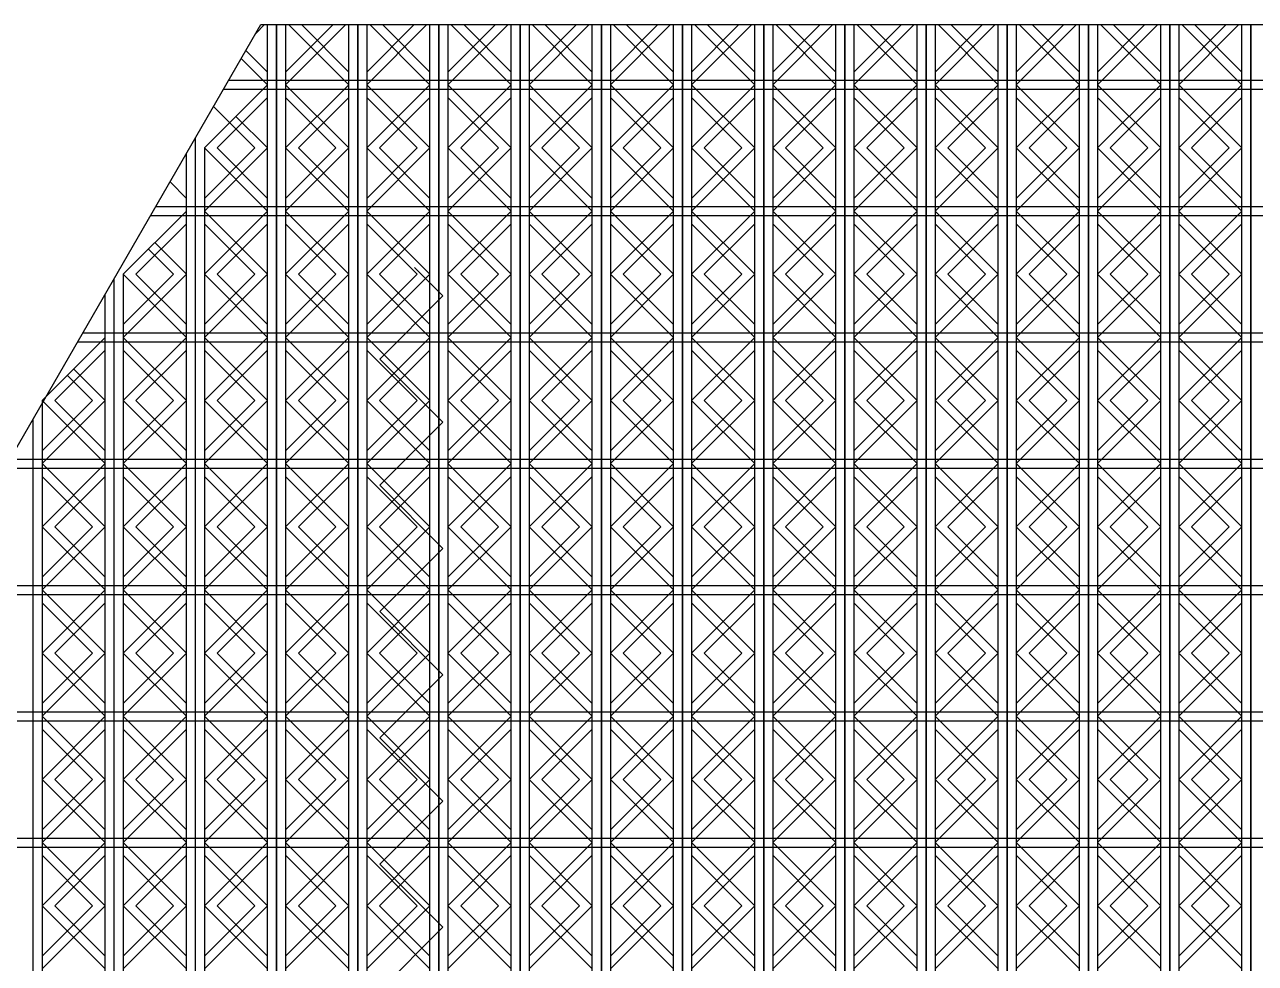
# Model space of a CAD drawing. Header units: millimetres. Extents: x 4404 to 35754, y 4815 to 12820.
# Drawn here: x 4952.4 to 5293.4, y 5927.9 to 6188 of the extents above; entities that cross this region are included whole.
import ezdxf

# ---------------------------------------------------------------- set-up
doc = ezdxf.new("R2010")
doc.units = ezdxf.units.MM
doc.layers.get('0').update_dxf_attribs({"color": 50})
doc.layers.add('3d', color=220, linetype='Continuous')

msp = doc.modelspace()

# ---------------------------------------------------------------- linework, layer by layer
at = {"color": 220, "lineweight": 30}
msp.add_lwpolyline([(5517.85, 5322), (5017.85, 5322), (4767.85, 5755.01), (5017.85, 6188.03), (5517.85, 6188.03), (5767.85, 5755.01), (5517.85, 5322)], dxfattribs=at)
at = {"layer": '3d'}
for p, q in [((5019.7, 5322), (5019.7, 6188.03)), ((5022.2, 6188.03), (5022.2, 5322)), ((5022.2, 5322), (5022.2, 6188.03)), ((5024.7, 6188.03), (5024.7, 5322)), ((5042.2, 5322), (5042.2, 6188.03)), ((5044.7, 6188.03), (5044.7, 5322)), ((5044.7, 5322), (5044.7, 6188.03)), ((5047.2, 6188.03), (5047.2, 5322)), ((5064.7, 5322), (5064.7, 6188.03)), ((5067.2, 6188.03), (5067.2, 5322)), ((5067.2, 5322), (5067.2, 6188.03)), ((5069.7, 6188.03), (5069.7, 5322)), ((5087.2, 5322), (5087.2, 6188.03)), ((5089.7, 6188.03), (5089.7, 5322)), ((5089.7, 5322), (5089.7, 6188.03)), ((5092.2, 6188.03), (5092.2, 5322)), ((5109.7, 5322), (5109.7, 6188.03)), ((5112.2, 6188.03), (5112.2, 5322)), ((5112.2, 5322), (5112.2, 6188.03)), ((5114.7, 6188.03), (5114.7, 5322)), ((5132.2, 5322), (5132.2, 6188.03)), ((5134.7, 6188.03), (5134.7, 5322)), ((5134.7, 5322), (5134.7, 6188.03)), ((5137.2, 6188.03), (5137.2, 5322)), ((5154.7, 5322), (5154.7, 6188.03)), ((5157.2, 6188.03), (5157.2, 5322)), ((5157.2, 5322), (5157.2, 6188.03)), ((5159.7, 6188.03), (5159.7, 5322)), ((5177.2, 5322), (5177.2, 6188.03)), ((5179.7, 6188.03), (5179.7, 5322)), ((5179.7, 5322), (5179.7, 6188.03)), ((5182.2, 6188.03), (5182.2, 5322)), ((5199.7, 5322), (5199.7, 6188.03)), ((5202.2, 6188.03), (5202.2, 5322)), ((5202.2, 5322), (5202.2, 6188.03)), ((5204.7, 6188.03), (5204.7, 5322)), ((5222.2, 5322), (5222.2, 6188.03)), ((5224.7, 6188.03), (5224.7, 5322)), ((5224.7, 5322), (5224.7, 6188.03)), ((5227.2, 6188.03), (5227.2, 5322)), ((5244.7, 5322), (5244.7, 6188.03)), ((5247.2, 6188.03), (5247.2, 5322)), ((5247.2, 5322), (5247.2, 6188.03)), ((5249.7, 6188.03), (5249.7, 5322)), ((5267.2, 5322), (5267.2, 6188.03)), ((5269.7, 6188.03), (5269.7, 5322)), ((5269.7, 5322), (5269.7, 6188.03)), ((5272.2, 6188.03), (5272.2, 5322)), ((5289.7, 5322), (5289.7, 6188.03)), ((5292.2, 6188.03), (5292.2, 5322)), ((5292.2, 5322), (5292.2, 6188.03)), ((5007.5, 6170.1), (5528.2, 6170.1)), ((5008.94, 6172.6), (5526.76, 6172.6)), ((4999.7, 5353.44), (4999.7, 6156.59)), ((5002.2, 6153.85), (5002.2, 5348.85)), ((4997.2, 5357.77), (4997.2, 6152.26)), ((4988.73, 6137.6), (5546.96, 6137.6)), ((4988.73, 6137.6), (5546.96, 6137.6)), ((4987.29, 6135.1), (5548.41, 6135.1)), ((4979.7, 6118.85), (4979.7, 5388.08)), ((4977.2, 5392.41), (4977.2, 6117.61)), ((4974.7, 5396.74), (4974.7, 6113.28)), ((4968.53, 6102.6), (5567.17, 6102.6)), ((4968.53, 6102.6), (5567.17, 6102.6)), ((4967.08, 6100.1), (5568.62, 6100.1)), ((4957.2, 6083.85), (4957.2, 5427.05)), ((4954.7, 5431.38), (4954.7, 6078.64)), ((4946.88, 6065.1), (5588.82, 6065.1)), ((4946.88, 6065.1), (5588.82, 6065.1)), ((4948.32, 6067.6), (5587.38, 6067.6)), ((4948.32, 6067.6), (5587.38, 6067.6)), ((4928.11, 6032.6), (5607.59, 6032.6)), ((4926.67, 6030.1), (5609.03, 6030.1)), ((4907.91, 5997.6), (5627.79, 5997.6)), ((4906.46, 5995.1), (5629.24, 5995.1)), ((4887.7, 5962.6), (5648, 5962.6)), ((4886.25, 5960.1), (5649.44, 5960.1))]:
    msp.add_line(p, q, dxfattribs=at)
for points in [[(5018.87, 6188.03), (5016.45, 6185.6)], [(5025.52, 6188.03), (5042.2, 6171.35), (5024.7, 6153.85), (5042.2, 6136.35), (5024.7, 6118.85), (5042.2, 6101.35), (5024.7, 6083.85), (5042.2, 6066.35), (5024.7, 6048.85), (5042.2, 6031.35), (5024.7, 6013.85), (5042.2, 5996.35), (5024.7, 5978.85), (5042.2, 5961.35), (5024.7, 5943.85), (5042.2, 5926.35)], [(5041.37, 6188.03), (5024.7, 6171.35), (5042.2, 6153.85), (5024.7, 6136.35), (5042.2, 6118.85), (5024.7, 6101.35), (5042.2, 6083.85), (5024.7, 6066.35), (5042.2, 6048.85), (5024.7, 6031.35), (5042.2, 6013.85), (5024.7, 5996.35), (5042.2, 5978.85), (5024.7, 5961.35), (5042.2, 5943.85), (5024.7, 5926.35)], [(5037.84, 6188.03), (5024.7, 6174.88)], [(5029.06, 6188.03), (5042.2, 6174.88)], [(5048.02, 6188.03), (5064.7, 6171.35), (5047.2, 6153.85), (5064.7, 6136.35), (5047.2, 6118.85), (5064.7, 6101.35), (5047.2, 6083.85), (5064.7, 6066.35), (5047.2, 6048.85), (5064.7, 6031.35), (5047.2, 6013.85), (5064.7, 5996.35), (5047.2, 5978.85), (5064.7, 5961.35), (5047.2, 5943.85), (5064.7, 5926.35)], [(5063.87, 6188.03), (5047.2, 6171.35), (5064.7, 6153.85), (5047.2, 6136.35), (5064.7, 6118.85), (5047.2, 6101.35), (5064.7, 6083.85), (5047.2, 6066.35), (5064.7, 6048.85), (5047.2, 6031.35), (5064.7, 6013.85), (5047.2, 5996.35), (5064.7, 5978.85), (5047.2, 5961.35), (5064.7, 5943.85), (5047.2, 5926.35)], [(5060.34, 6188.03), (5047.2, 6174.88)], [(5051.56, 6188.03), (5064.7, 6174.88)], [(5070.52, 6188.03), (5087.2, 6171.35), (5069.7, 6153.85), (5087.2, 6136.35), (5069.7, 6118.85), (5087.2, 6101.35), (5069.7, 6083.85), (5087.2, 6066.35), (5069.7, 6048.85), (5087.2, 6031.35), (5069.7, 6013.85), (5087.2, 5996.35), (5069.7, 5978.85), (5087.2, 5961.35), (5069.7, 5943.85), (5087.2, 5926.35)], [(5086.37, 6188.03), (5069.7, 6171.35), (5087.2, 6153.85), (5069.7, 6136.35), (5087.2, 6118.85), (5069.7, 6101.35), (5087.2, 6083.85), (5069.7, 6066.35), (5087.2, 6048.85), (5069.7, 6031.35), (5087.2, 6013.85), (5069.7, 5996.35), (5087.2, 5978.85), (5069.7, 5961.35), (5087.2, 5943.85), (5069.7, 5926.35)], [(5082.84, 6188.03), (5069.7, 6174.88)], [(5074.06, 6188.03), (5087.2, 6174.88)], [(5093.02, 6188.03), (5109.7, 6171.35), (5092.2, 6153.85), (5109.7, 6136.35), (5092.2, 6118.85), (5109.7, 6101.35), (5092.2, 6083.85), (5109.7, 6066.35), (5092.2, 6048.85), (5109.7, 6031.35), (5092.2, 6013.85), (5109.7, 5996.35), (5092.2, 5978.85), (5109.7, 5961.35), (5092.2, 5943.85), (5109.7, 5926.35)], [(5108.87, 6188.03), (5092.2, 6171.35), (5109.7, 6153.85), (5092.2, 6136.35), (5109.7, 6118.85), (5092.2, 6101.35), (5109.7, 6083.85), (5092.2, 6066.35), (5109.7, 6048.85), (5092.2, 6031.35), (5109.7, 6013.85), (5092.2, 5996.35), (5109.7, 5978.85), (5092.2, 5961.35), (5109.7, 5943.85), (5092.2, 5926.35)], [(5105.34, 6188.03), (5092.2, 6174.88)], [(5096.56, 6188.03), (5109.7, 6174.88)], [(5115.52, 6188.03), (5132.2, 6171.35), (5114.7, 6153.85), (5132.2, 6136.35), (5114.7, 6118.85), (5132.2, 6101.35), (5114.7, 6083.85), (5132.2, 6066.35), (5114.7, 6048.85), (5132.2, 6031.35), (5114.7, 6013.85), (5132.2, 5996.35), (5114.7, 5978.85), (5132.2, 5961.35), (5114.7, 5943.85), (5132.2, 5926.35)], [(5131.37, 6188.03), (5114.7, 6171.35), (5132.2, 6153.85), (5114.7, 6136.35), (5132.2, 6118.85), (5114.7, 6101.35), (5132.2, 6083.85), (5114.7, 6066.35), (5132.2, 6048.85), (5114.7, 6031.35), (5132.2, 6013.85), (5114.7, 5996.35), (5132.2, 5978.85), (5114.7, 5961.35), (5132.2, 5943.85), (5114.7, 5926.35)], [(5127.84, 6188.03), (5114.7, 6174.88)], [(5119.06, 6188.03), (5132.2, 6174.88)], [(5138.02, 6188.03), (5154.7, 6171.35), (5137.2, 6153.85), (5154.7, 6136.35), (5137.2, 6118.85), (5154.7, 6101.35), (5137.2, 6083.85), (5154.7, 6066.35), (5137.2, 6048.85), (5154.7, 6031.35), (5137.2, 6013.85), (5154.7, 5996.35), (5137.2, 5978.85), (5154.7, 5961.35), (5137.2, 5943.85), (5154.7, 5926.35)], [(5153.87, 6188.03), (5137.2, 6171.35), (5154.7, 6153.85), (5137.2, 6136.35), (5154.7, 6118.85), (5137.2, 6101.35), (5154.7, 6083.85), (5137.2, 6066.35), (5154.7, 6048.85), (5137.2, 6031.35), (5154.7, 6013.85), (5137.2, 5996.35), (5154.7, 5978.85), (5137.2, 5961.35), (5154.7, 5943.85), (5137.2, 5926.35)], [(5150.34, 6188.03), (5137.2, 6174.88)], [(5141.56, 6188.03), (5154.7, 6174.88)], [(5160.52, 6188.03), (5177.2, 6171.35), (5159.7, 6153.85), (5177.2, 6136.35), (5159.7, 6118.85), (5177.2, 6101.35), (5159.7, 6083.85), (5177.2, 6066.35), (5159.7, 6048.85), (5177.2, 6031.35), (5159.7, 6013.85), (5177.2, 5996.35), (5159.7, 5978.85), (5177.2, 5961.35), (5159.7, 5943.85), (5177.2, 5926.35)], [(5176.37, 6188.03), (5159.7, 6171.35), (5177.2, 6153.85), (5159.7, 6136.35), (5177.2, 6118.85), (5159.7, 6101.35), (5177.2, 6083.85), (5159.7, 6066.35), (5177.2, 6048.85), (5159.7, 6031.35), (5177.2, 6013.85), (5159.7, 5996.35), (5177.2, 5978.85), (5159.7, 5961.35), (5177.2, 5943.85), (5159.7, 5926.35)], [(5172.84, 6188.03), (5159.7, 6174.88)], [(5164.06, 6188.03), (5177.2, 6174.88)], [(5183.02, 6188.03), (5199.7, 6171.35), (5182.2, 6153.85), (5199.7, 6136.35), (5182.2, 6118.85), (5199.7, 6101.35), (5182.2, 6083.85), (5199.7, 6066.35), (5182.2, 6048.85), (5199.7, 6031.35), (5182.2, 6013.85), (5199.7, 5996.35), (5182.2, 5978.85), (5199.7, 5961.35), (5182.2, 5943.85), (5199.7, 5926.35)], [(5198.87, 6188.03), (5182.2, 6171.35), (5199.7, 6153.85), (5182.2, 6136.35), (5199.7, 6118.85), (5182.2, 6101.35), (5199.7, 6083.85), (5182.2, 6066.35), (5199.7, 6048.85), (5182.2, 6031.35), (5199.7, 6013.85), (5182.2, 5996.35), (5199.7, 5978.85), (5182.2, 5961.35), (5199.7, 5943.85), (5182.2, 5926.35)], [(5195.34, 6188.03), (5182.2, 6174.88)], [(5186.56, 6188.03), (5199.7, 6174.88)], [(5205.52, 6188.03), (5222.2, 6171.35), (5204.7, 6153.85), (5222.2, 6136.35), (5204.7, 6118.85), (5222.2, 6101.35), (5204.7, 6083.85), (5222.2, 6066.35), (5204.7, 6048.85), (5222.2, 6031.35), (5204.7, 6013.85), (5222.2, 5996.35), (5204.7, 5978.85), (5222.2, 5961.35), (5204.7, 5943.85), (5222.2, 5926.35)], [(5221.37, 6188.03), (5204.7, 6171.35), (5222.2, 6153.85), (5204.7, 6136.35), (5222.2, 6118.85), (5204.7, 6101.35), (5222.2, 6083.85), (5204.7, 6066.35), (5222.2, 6048.85), (5204.7, 6031.35), (5222.2, 6013.85), (5204.7, 5996.35), (5222.2, 5978.85), (5204.7, 5961.35), (5222.2, 5943.85), (5204.7, 5926.35)], [(5217.84, 6188.03), (5204.7, 6174.88)], [(5209.06, 6188.03), (5222.2, 6174.88)], [(5228.02, 6188.03), (5244.7, 6171.35), (5227.2, 6153.85), (5244.7, 6136.35), (5227.2, 6118.85), (5244.7, 6101.35), (5227.2, 6083.85), (5244.7, 6066.35), (5227.2, 6048.85), (5244.7, 6031.35), (5227.2, 6013.85), (5244.7, 5996.35), (5227.2, 5978.85), (5244.7, 5961.35), (5227.2, 5943.85), (5244.7, 5926.35)], [(5243.87, 6188.03), (5227.2, 6171.35), (5244.7, 6153.85), (5227.2, 6136.35), (5244.7, 6118.85), (5227.2, 6101.35), (5244.7, 6083.85), (5227.2, 6066.35), (5244.7, 6048.85), (5227.2, 6031.35), (5244.7, 6013.85), (5227.2, 5996.35), (5244.7, 5978.85), (5227.2, 5961.35), (5244.7, 5943.85), (5227.2, 5926.35)], [(5240.34, 6188.03), (5227.2, 6174.88)], [(5231.56, 6188.03), (5244.7, 6174.88)], [(5250.52, 6188.03), (5267.2, 6171.35), (5249.7, 6153.85), (5267.2, 6136.35), (5249.7, 6118.85), (5267.2, 6101.35), (5249.7, 6083.85), (5267.2, 6066.35), (5249.7, 6048.85), (5267.2, 6031.35), (5249.7, 6013.85), (5267.2, 5996.35), (5249.7, 5978.85), (5267.2, 5961.35), (5249.7, 5943.85), (5267.2, 5926.35)], [(5266.37, 6188.03), (5249.7, 6171.35), (5267.2, 6153.85), (5249.7, 6136.35), (5267.2, 6118.85), (5249.7, 6101.35), (5267.2, 6083.85), (5249.7, 6066.35), (5267.2, 6048.85), (5249.7, 6031.35), (5267.2, 6013.85), (5249.7, 5996.35), (5267.2, 5978.85), (5249.7, 5961.35), (5267.2, 5943.85), (5249.7, 5926.35)], [(5262.84, 6188.03), (5249.7, 6174.88)], [(5254.06, 6188.03), (5267.2, 6174.88)], [(5273.02, 6188.03), (5289.7, 6171.35), (5272.2, 6153.85), (5289.7, 6136.35), (5272.2, 6118.85), (5289.7, 6101.35), (5272.2, 6083.85), (5289.7, 6066.35), (5272.2, 6048.85), (5289.7, 6031.35), (5272.2, 6013.85), (5289.7, 5996.35), (5272.2, 5978.85), (5289.7, 5961.35), (5272.2, 5943.85), (5289.7, 5926.35)], [(5288.87, 6188.03), (5272.2, 6171.35), (5289.7, 6153.85), (5272.2, 6136.35), (5289.7, 6118.85), (5272.2, 6101.35), (5289.7, 6083.85), (5272.2, 6066.35), (5289.7, 6048.85), (5272.2, 6031.35), (5289.7, 6013.85), (5272.2, 5996.35), (5289.7, 5978.85), (5272.2, 5961.35), (5289.7, 5943.85), (5272.2, 5926.35)], [(5285.34, 6188.03), (5272.2, 6174.88)], [(5276.56, 6188.03), (5289.7, 6174.88)], [(5013.72, 6180.87), (5019.7, 6174.88)], [(5012.42, 6178.62), (5019.7, 6171.35), (5002.2, 6153.85), (5019.7, 6136.35), (5002.2, 6118.85), (5019.7, 6101.35), (5002.2, 6083.85), (5019.7, 6066.35), (5002.2, 6048.85), (5019.7, 6031.35), (5002.2, 6013.85), (5019.7, 5996.35), (5002.2, 5978.85), (5019.7, 5961.35), (5002.2, 5943.85), (5019.7, 5926.35)], [(5019.7, 6167.81), (5005.73, 6153.85), (5019.7, 6139.88)], [(5024.7, 6167.81), (5038.66, 6153.85), (5024.7, 6139.88)], [(5042.2, 6167.81), (5028.23, 6153.85), (5042.2, 6139.88)], [(5047.2, 6167.81), (5061.16, 6153.85), (5047.2, 6139.88)], [(5064.7, 6167.81), (5050.73, 6153.85), (5064.7, 6139.88)], [(5069.7, 6167.81), (5083.66, 6153.85), (5069.7, 6139.88)], [(5087.2, 6167.81), (5073.23, 6153.85), (5087.2, 6139.88)], [(5092.2, 6167.81), (5106.16, 6153.85), (5092.2, 6139.88)], [(5109.7, 6167.81), (5095.73, 6153.85), (5109.7, 6139.88)], [(5114.7, 6167.81), (5128.66, 6153.85), (5114.7, 6139.88)], [(5132.2, 6167.81), (5118.23, 6153.85), (5132.2, 6139.88)], [(5137.2, 6167.81), (5151.16, 6153.85), (5137.2, 6139.88)], [(5154.7, 6167.81), (5140.73, 6153.85), (5154.7, 6139.88)], [(5159.7, 6167.81), (5173.66, 6153.85), (5159.7, 6139.88)], [(5177.2, 6167.81), (5163.23, 6153.85), (5177.2, 6139.88)], [(5182.2, 6167.81), (5196.16, 6153.85), (5182.2, 6139.88)], [(5199.7, 6167.81), (5185.73, 6153.85), (5199.7, 6139.88)], [(5204.7, 6167.81), (5218.66, 6153.85), (5204.7, 6139.88)], [(5222.2, 6167.81), (5208.23, 6153.85), (5222.2, 6139.88)], [(5227.2, 6167.81), (5241.16, 6153.85), (5227.2, 6139.88)], [(5244.7, 6167.81), (5230.73, 6153.85), (5244.7, 6139.88)], [(5249.7, 6167.81), (5263.66, 6153.85), (5249.7, 6139.88)], [(5267.2, 6167.81), (5253.23, 6153.85), (5267.2, 6139.88)], [(5272.2, 6167.81), (5286.16, 6153.85), (5272.2, 6139.88)], [(5289.7, 6167.81), (5275.73, 6153.85), (5289.7, 6139.88)], [(5004.72, 6165.29), (5016.16, 6153.85), (5002.2, 6139.88)], [(5010.95, 6162.6), (5019.7, 6153.85), (5002.2, 6136.35), (5019.7, 6118.85), (5002.2, 6101.35), (5019.7, 6083.85), (5002.2, 6066.35), (5019.7, 6048.85), (5002.2, 6031.35), (5019.7, 6013.85), (5002.2, 5996.35), (5019.7, 5978.85), (5002.2, 5961.35), (5019.7, 5943.85), (5002.2, 5926.35)], [(4992.67, 6144.41), (4997.2, 6139.88)], [(4997.2, 6136.35), (4979.7, 6118.85), (4997.2, 6101.35), (4979.7, 6083.85), (4997.2, 6066.35), (4979.7, 6048.85), (4997.2, 6031.35), (4979.7, 6013.85), (4997.2, 5996.35), (4979.7, 5978.85), (4997.2, 5961.35), (4979.7, 5943.85), (4997.2, 5926.35)], [(4997.2, 6132.81), (4983.23, 6118.85), (4997.2, 6104.88)], [(5002.2, 6132.81), (5016.16, 6118.85), (5002.2, 6104.88)], [(5019.7, 6132.81), (5005.73, 6118.85), (5019.7, 6104.88)], [(5024.7, 6132.81), (5038.66, 6118.85), (5024.7, 6104.88)], [(5042.2, 6132.81), (5028.23, 6118.85), (5042.2, 6104.88)], [(5047.2, 6132.81), (5061.16, 6118.85), (5047.2, 6104.88)], [(5064.7, 6132.81), (5050.73, 6118.85), (5064.7, 6104.88)], [(5069.7, 6132.81), (5083.66, 6118.85), (5069.7, 6104.88)], [(5087.2, 6132.81), (5073.23, 6118.85), (5087.2, 6104.88)], [(5092.2, 6132.81), (5106.16, 6118.85), (5092.2, 6104.88)], [(5109.7, 6132.81), (5095.73, 6118.85), (5109.7, 6104.88)], [(5114.7, 6132.81), (5128.66, 6118.85), (5114.7, 6104.88)], [(5132.2, 6132.81), (5118.23, 6118.85), (5132.2, 6104.88)], [(5137.2, 6132.81), (5151.16, 6118.85), (5137.2, 6104.88)], [(5154.7, 6132.81), (5140.73, 6118.85), (5154.7, 6104.88)], [(5159.7, 6132.81), (5173.66, 6118.85), (5159.7, 6104.88)], [(5177.2, 6132.81), (5163.23, 6118.85), (5177.2, 6104.88)], [(5182.2, 6132.81), (5196.16, 6118.85), (5182.2, 6104.88)], [(5199.7, 6132.81), (5185.73, 6118.85), (5199.7, 6104.88)], [(5204.7, 6132.81), (5218.66, 6118.85), (5204.7, 6104.88)], [(5222.2, 6132.81), (5208.23, 6118.85), (5222.2, 6104.88)], [(5227.2, 6132.81), (5241.16, 6118.85), (5227.2, 6104.88)], [(5244.7, 6132.81), (5230.73, 6118.85), (5244.7, 6104.88)], [(5249.7, 6132.81), (5263.66, 6118.85), (5249.7, 6104.88)], [(5267.2, 6132.81), (5253.23, 6118.85), (5267.2, 6104.88)], [(5272.2, 6132.81), (5286.16, 6118.85), (5272.2, 6104.88)], [(5289.7, 6132.81), (5275.73, 6118.85), (5289.7, 6104.88)], [(4988.45, 6127.6), (4997.2, 6118.85), (4979.7, 6101.35), (4997.2, 6083.85), (4979.7, 6066.35), (4997.2, 6048.85), (4979.7, 6031.35), (4997.2, 6013.85), (4979.7, 5996.35), (4997.2, 5978.85), (4979.7, 5961.35), (4997.2, 5943.85), (4979.7, 5926.35)], [(4986.68, 6125.83), (4993.66, 6118.85), (4979.7, 6104.88)], [(5060.43, 6120.72), (5068.29, 6112.85), (5050.79, 6095.35), (5068.29, 6077.85), (5050.79, 6060.35), (5068.29, 6042.85), (5050.79, 6025.35), (5068.29, 6007.85), (5050.79, 5990.35), (5068.29, 5972.85), (5050.79, 5955.35), (5068.29, 5937.85), (5050.79, 5920.35)], [(4974.7, 6101.35), (4957.2, 6083.85), (4974.7, 6066.35), (4957.2, 6048.85), (4974.7, 6031.35), (4957.2, 6013.85), (4974.7, 5996.35), (4957.2, 5978.85), (4974.7, 5961.35), (4957.2, 5943.85), (4974.7, 5926.35)], [(4974.7, 6097.81), (4960.73, 6083.85), (4974.7, 6069.88)], [(4979.7, 6097.81), (4993.66, 6083.85), (4979.7, 6069.88)], [(4997.2, 6097.81), (4983.23, 6083.85), (4997.2, 6069.88)], [(5002.2, 6097.81), (5016.16, 6083.85), (5002.2, 6069.88)], [(5019.7, 6097.81), (5005.73, 6083.85), (5019.7, 6069.88)], [(5024.7, 6097.81), (5038.66, 6083.85), (5024.7, 6069.88)], [(5042.2, 6097.81), (5028.23, 6083.85), (5042.2, 6069.88)], [(5047.2, 6097.81), (5061.16, 6083.85), (5047.2, 6069.88)], [(5064.7, 6097.81), (5050.73, 6083.85), (5064.7, 6069.88)], [(5069.7, 6097.81), (5083.66, 6083.85), (5069.7, 6069.88)], [(5087.2, 6097.81), (5073.23, 6083.85), (5087.2, 6069.88)], [(5092.2, 6097.81), (5106.16, 6083.85), (5092.2, 6069.88)], [(5109.7, 6097.81), (5095.73, 6083.85), (5109.7, 6069.88)], [(5114.7, 6097.81), (5128.66, 6083.85), (5114.7, 6069.88)], [(5132.2, 6097.81), (5118.23, 6083.85), (5132.2, 6069.88)], [(5137.2, 6097.81), (5151.16, 6083.85), (5137.2, 6069.88)], [(5154.7, 6097.81), (5140.73, 6083.85), (5154.7, 6069.88)], [(5159.7, 6097.81), (5173.66, 6083.85), (5159.7, 6069.88)], [(5177.2, 6097.81), (5163.23, 6083.85), (5177.2, 6069.88)], [(5182.2, 6097.81), (5196.16, 6083.85), (5182.2, 6069.88)], [(5199.7, 6097.81), (5185.73, 6083.85), (5199.7, 6069.88)], [(5204.7, 6097.81), (5218.66, 6083.85), (5204.7, 6069.88)], [(5222.2, 6097.81), (5208.23, 6083.85), (5222.2, 6069.88)], [(5227.2, 6097.81), (5241.16, 6083.85), (5227.2, 6069.88)], [(5244.7, 6097.81), (5230.73, 6083.85), (5244.7, 6069.88)], [(5249.7, 6097.81), (5263.66, 6083.85), (5249.7, 6069.88)], [(5267.2, 6097.81), (5253.23, 6083.85), (5267.2, 6069.88)], [(5272.2, 6097.81), (5286.16, 6083.85), (5272.2, 6069.88)], [(5289.7, 6097.81), (5275.73, 6083.85), (5289.7, 6069.88)], [(4965.95, 6092.6), (4974.7, 6083.85), (4957.2, 6066.35), (4974.7, 6048.85), (4957.2, 6031.35), (4974.7, 6013.85), (4957.2, 5996.35), (4974.7, 5978.85), (4957.2, 5961.35), (4974.7, 5943.85), (4957.2, 5926.35)], [(4964.18, 6090.83), (4971.16, 6083.85), (4957.2, 6069.88)], [(4957.2, 6062.81), (4971.16, 6048.85), (4957.2, 6034.88)], [(4974.7, 6062.81), (4960.73, 6048.85), (4974.7, 6034.88)], [(4979.7, 6062.81), (4993.66, 6048.85), (4979.7, 6034.88)], [(4997.2, 6062.81), (4983.23, 6048.85), (4997.2, 6034.88)], [(5002.2, 6062.81), (5016.16, 6048.85), (5002.2, 6034.88)], [(5019.7, 6062.81), (5005.73, 6048.85), (5019.7, 6034.88)], [(5024.7, 6062.81), (5038.66, 6048.85), (5024.7, 6034.88)], [(5042.2, 6062.81), (5028.23, 6048.85), (5042.2, 6034.88)], [(5047.2, 6062.81), (5061.16, 6048.85), (5047.2, 6034.88)], [(5064.7, 6062.81), (5050.73, 6048.85), (5064.7, 6034.88)], [(5069.7, 6062.81), (5083.66, 6048.85), (5069.7, 6034.88)], [(5087.2, 6062.81), (5073.23, 6048.85), (5087.2, 6034.88)], [(5092.2, 6062.81), (5106.16, 6048.85), (5092.2, 6034.88)], [(5109.7, 6062.81), (5095.73, 6048.85), (5109.7, 6034.88)], [(5114.7, 6062.81), (5128.66, 6048.85), (5114.7, 6034.88)], [(5132.2, 6062.81), (5118.23, 6048.85), (5132.2, 6034.88)], [(5137.2, 6062.81), (5151.16, 6048.85), (5137.2, 6034.88)], [(5154.7, 6062.81), (5140.73, 6048.85), (5154.7, 6034.88)], [(5159.7, 6062.81), (5173.66, 6048.85), (5159.7, 6034.88)], [(5177.2, 6062.81), (5163.23, 6048.85), (5177.2, 6034.88)], [(5182.2, 6062.81), (5196.16, 6048.85), (5182.2, 6034.88)], [(5199.7, 6062.81), (5185.73, 6048.85), (5199.7, 6034.88)], [(5204.7, 6062.81), (5218.66, 6048.85), (5204.7, 6034.88)], [(5222.2, 6062.81), (5208.23, 6048.85), (5222.2, 6034.88)], [(5227.2, 6062.81), (5241.16, 6048.85), (5227.2, 6034.88)], [(5244.7, 6062.81), (5230.73, 6048.85), (5244.7, 6034.88)], [(5249.7, 6062.81), (5263.66, 6048.85), (5249.7, 6034.88)], [(5267.2, 6062.81), (5253.23, 6048.85), (5267.2, 6034.88)], [(5272.2, 6062.81), (5286.16, 6048.85), (5272.2, 6034.88)], [(5289.7, 6062.81), (5275.73, 6048.85), (5289.7, 6034.88)], [(4957.2, 6027.81), (4971.16, 6013.85), (4957.2, 5999.88)], [(4974.7, 6027.81), (4960.73, 6013.85), (4974.7, 5999.88)], [(4979.7, 6027.81), (4993.66, 6013.85), (4979.7, 5999.88)], [(4997.2, 6027.81), (4983.23, 6013.85), (4997.2, 5999.88)], [(5002.2, 6027.81), (5016.16, 6013.85), (5002.2, 5999.88)], [(5019.7, 6027.81), (5005.73, 6013.85), (5019.7, 5999.88)], [(5024.7, 6027.81), (5038.66, 6013.85), (5024.7, 5999.88)], [(5042.2, 6027.81), (5028.23, 6013.85), (5042.2, 5999.88)], [(5047.2, 6027.81), (5061.16, 6013.85), (5047.2, 5999.88)], [(5064.7, 6027.81), (5050.73, 6013.85), (5064.7, 5999.88)], [(5069.7, 6027.81), (5083.66, 6013.85), (5069.7, 5999.88)], [(5087.2, 6027.81), (5073.23, 6013.85), (5087.2, 5999.88)], [(5092.2, 6027.81), (5106.16, 6013.85), (5092.2, 5999.88)], [(5109.7, 6027.81), (5095.73, 6013.85), (5109.7, 5999.88)], [(5114.7, 6027.81), (5128.66, 6013.85), (5114.7, 5999.88)], [(5132.2, 6027.81), (5118.23, 6013.85), (5132.2, 5999.88)], [(5137.2, 6027.81), (5151.16, 6013.85), (5137.2, 5999.88)], [(5154.7, 6027.81), (5140.73, 6013.85), (5154.7, 5999.88)], [(5159.7, 6027.81), (5173.66, 6013.85), (5159.7, 5999.88)], [(5177.2, 6027.81), (5163.23, 6013.85), (5177.2, 5999.88)], [(5182.2, 6027.81), (5196.16, 6013.85), (5182.2, 5999.88)], [(5199.7, 6027.81), (5185.73, 6013.85), (5199.7, 5999.88)], [(5204.7, 6027.81), (5218.66, 6013.85), (5204.7, 5999.88)], [(5222.2, 6027.81), (5208.23, 6013.85), (5222.2, 5999.88)], [(5227.2, 6027.81), (5241.16, 6013.85), (5227.2, 5999.88)], [(5244.7, 6027.81), (5230.73, 6013.85), (5244.7, 5999.88)], [(5249.7, 6027.81), (5263.66, 6013.85), (5249.7, 5999.88)], [(5267.2, 6027.81), (5253.23, 6013.85), (5267.2, 5999.88)], [(5272.2, 6027.81), (5286.16, 6013.85), (5272.2, 5999.88)], [(5289.7, 6027.81), (5275.73, 6013.85), (5289.7, 5999.88)], [(4957.2, 5992.81), (4971.16, 5978.85), (4957.2, 5964.88)], [(4974.7, 5992.81), (4960.73, 5978.85), (4974.7, 5964.88)], [(4979.7, 5992.81), (4993.66, 5978.85), (4979.7, 5964.88)], [(4997.2, 5992.81), (4983.23, 5978.85), (4997.2, 5964.88)], [(5002.2, 5992.81), (5016.16, 5978.85), (5002.2, 5964.88)], [(5019.7, 5992.81), (5005.73, 5978.85), (5019.7, 5964.88)], [(5024.7, 5992.81), (5038.66, 5978.85), (5024.7, 5964.88)], [(5042.2, 5992.81), (5028.23, 5978.85), (5042.2, 5964.88)], [(5047.2, 5992.81), (5061.16, 5978.85), (5047.2, 5964.88)], [(5064.7, 5992.81), (5050.73, 5978.85), (5064.7, 5964.88)], [(5069.7, 5992.81), (5083.66, 5978.85), (5069.7, 5964.88)], [(5087.2, 5992.81), (5073.23, 5978.85), (5087.2, 5964.88)], [(5092.2, 5992.81), (5106.16, 5978.85), (5092.2, 5964.88)], [(5109.7, 5992.81), (5095.73, 5978.85), (5109.7, 5964.88)], [(5114.7, 5992.81), (5128.66, 5978.85), (5114.7, 5964.88)], [(5132.2, 5992.81), (5118.23, 5978.85), (5132.2, 5964.88)], [(5137.2, 5992.81), (5151.16, 5978.85), (5137.2, 5964.88)], [(5154.7, 5992.81), (5140.73, 5978.85), (5154.7, 5964.88)], [(5159.7, 5992.81), (5173.66, 5978.85), (5159.7, 5964.88)], [(5177.2, 5992.81), (5163.23, 5978.85), (5177.2, 5964.88)], [(5182.2, 5992.81), (5196.16, 5978.85), (5182.2, 5964.88)], [(5199.7, 5992.81), (5185.73, 5978.85), (5199.7, 5964.88)], [(5204.7, 5992.81), (5218.66, 5978.85), (5204.7, 5964.88)], [(5222.2, 5992.81), (5208.23, 5978.85), (5222.2, 5964.88)], [(5227.2, 5992.81), (5241.16, 5978.85), (5227.2, 5964.88)], [(5244.7, 5992.81), (5230.73, 5978.85), (5244.7, 5964.88)], [(5249.7, 5992.81), (5263.66, 5978.85), (5249.7, 5964.88)], [(5267.2, 5992.81), (5253.23, 5978.85), (5267.2, 5964.88)], [(5272.2, 5992.81), (5286.16, 5978.85), (5272.2, 5964.88)], [(5289.7, 5992.81), (5275.73, 5978.85), (5289.7, 5964.88)], [(4957.2, 5957.81), (4971.16, 5943.85), (4957.2, 5929.88)], [(4974.7, 5957.81), (4960.73, 5943.85), (4974.7, 5929.88)], [(4979.7, 5957.81), (4993.66, 5943.85), (4979.7, 5929.88)], [(4997.2, 5957.81), (4983.23, 5943.85), (4997.2, 5929.88)], [(5002.2, 5957.81), (5016.16, 5943.85), (5002.2, 5929.88)], [(5019.7, 5957.81), (5005.73, 5943.85), (5019.7, 5929.88)], [(5024.7, 5957.81), (5038.66, 5943.85), (5024.7, 5929.88)], [(5042.2, 5957.81), (5028.23, 5943.85), (5042.2, 5929.88)], [(5047.2, 5957.81), (5061.16, 5943.85), (5047.2, 5929.88)], [(5064.7, 5957.81), (5050.73, 5943.85), (5064.7, 5929.88)], [(5069.7, 5957.81), (5083.66, 5943.85), (5069.7, 5929.88)], [(5087.2, 5957.81), (5073.23, 5943.85), (5087.2, 5929.88)], [(5092.2, 5957.81), (5106.16, 5943.85), (5092.2, 5929.88)], [(5109.7, 5957.81), (5095.73, 5943.85), (5109.7, 5929.88)], [(5114.7, 5957.81), (5128.66, 5943.85), (5114.7, 5929.88)], [(5132.2, 5957.81), (5118.23, 5943.85), (5132.2, 5929.88)], [(5137.2, 5957.81), (5151.16, 5943.85), (5137.2, 5929.88)], [(5154.7, 5957.81), (5140.73, 5943.85), (5154.7, 5929.88)], [(5159.7, 5957.81), (5173.66, 5943.85), (5159.7, 5929.88)], [(5177.2, 5957.81), (5163.23, 5943.85), (5177.2, 5929.88)], [(5182.2, 5957.81), (5196.16, 5943.85), (5182.2, 5929.88)], [(5199.7, 5957.81), (5185.73, 5943.85), (5199.7, 5929.88)], [(5204.7, 5957.81), (5218.66, 5943.85), (5204.7, 5929.88)], [(5222.2, 5957.81), (5208.23, 5943.85), (5222.2, 5929.88)], [(5227.2, 5957.81), (5241.16, 5943.85), (5227.2, 5929.88)], [(5244.7, 5957.81), (5230.73, 5943.85), (5244.7, 5929.88)], [(5249.7, 5957.81), (5263.66, 5943.85), (5249.7, 5929.88)], [(5267.2, 5957.81), (5253.23, 5943.85), (5267.2, 5929.88)], [(5272.2, 5957.81), (5286.16, 5943.85), (5272.2, 5929.88)], [(5289.7, 5957.81), (5275.73, 5943.85), (5289.7, 5929.88)]]:
    msp.add_lwpolyline(points, dxfattribs=at)

doc.saveas('drawing.dxf')
